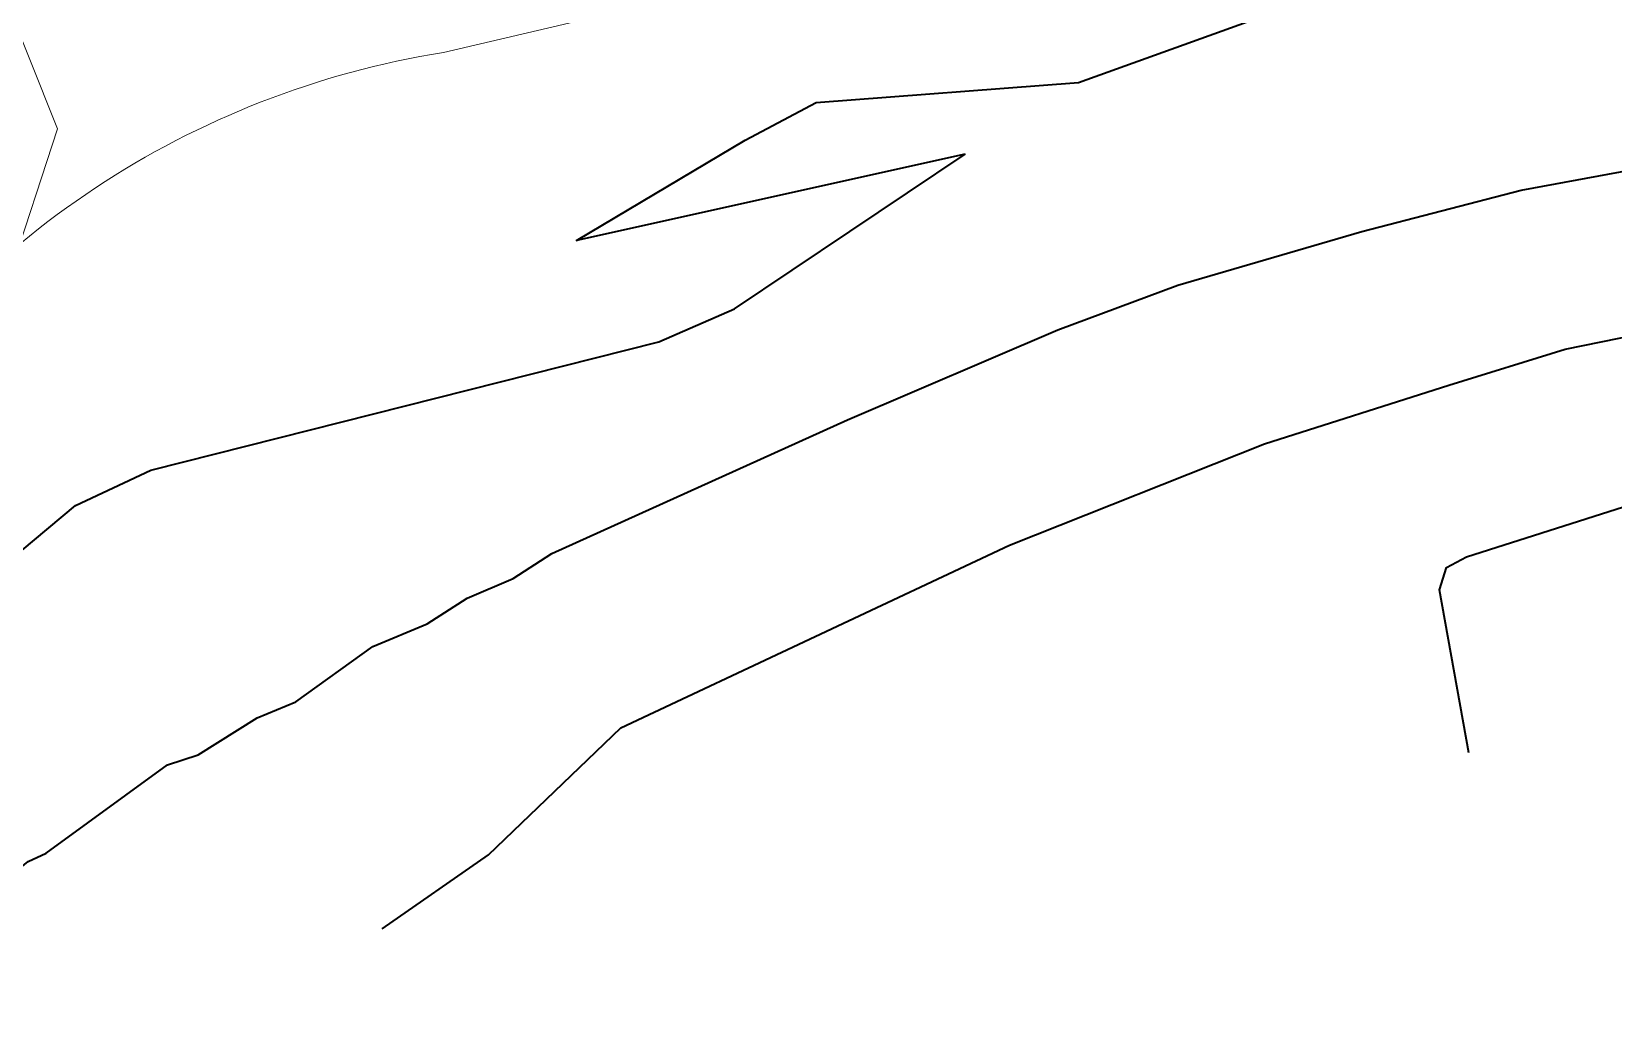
# Model space of a CAD drawing. Header units: metres. Extents: x 1477905 to 1478744, y 4202276 to 4202610.
# Drawn here: x 1478140.8 to 1478195.7, y 4202289 to 4202322.9 of the extents above; entities that cross this region are included whole.
import ezdxf

# ---------------------------------------------------------------- set-up
doc = ezdxf.new("R2010")
doc.units = ezdxf.units.M
doc.layers.add('Nouveau Terrain - CN - Courbes', color=22, linetype='Continuous', lineweight=0)
doc.layers.add('PVcase Offsets', color=240, linetype='Continuous', plot=False)
doc.layers.add('PVcase PV Area', color=30, linetype='Continuous')

msp = doc.modelspace()

# ---------------------------------------------------------------- linework, layer by layer
at = {"layer": 'Nouveau Terrain - CN - Courbes', "linetype": 'Continuous', "lineweight": 35}
for points in [[(1478173.185, 4202318.653, 78), (1478159.687, 4202315.647, 78), (1478165.543, 4202319.141, 78), (1478168.004, 4202320.447, 78), (1478177.126, 4202321.146, 78), (1478183.721, 4202323.519, 78), (1478189.593, 4202324.979, 78), (1478192.759, 4202325.49, 78), (1478208.999, 4202333.385, 78), (1478211.39, 4202334.795, 78), (1478213.17, 4202336.232, 78), (1478219.149, 4202341.142, 78), (1478228.8, 4202349.561, 78), (1478234.979, 4202355.406, 78), (1478244.988, 4202365.891, 78), (1478247.677, 4202369.149, 78), (1478248.189, 4202370.271, 78), (1478249.747, 4202372.097, 78), (1478251.033, 4202373.297, 78)], [(1478190.689, 4202297.847, 75), (1478189.67, 4202303.51, 75), (1478189.904, 4202304.28, 75), (1478190.598, 4202304.659, 75), (1478200.748, 4202307.885, 75), (1478204.056, 4202308.64, 75), (1478207.08, 4202309.259, 75), (1478210.082, 4202309.806, 75), (1478215.135, 4202310.75, 75), (1478219.215, 4202311.348, 75), (1478239.43, 4202318.597, 75), (1478244.431, 4202320.266, 75), (1478249.08, 4202322.324, 75), (1478266.381, 4202328.668, 75), (1478270.944, 4202331.568, 75), (1478275.518, 4202335.225, 75), (1478276.412, 4202335.652, 75), (1478277.993, 4202337.152, 75), (1478280.902, 4202338.526, 75), (1478281.843, 4202339.523, 75)], [(1478121.382, 4202299.734, 78), (1478128.017, 4202298.982, 78), (1478131.179, 4202299.331, 78), (1478133.973, 4202300.226, 78), (1478136.562, 4202301.661, 78), (1478142.275, 4202306.439, 78), (1478144.891, 4202307.671, 78), (1478162.539, 4202312.129, 78), (1478165.17, 4202313.275, 78), (1478173.185, 4202318.653, 78)], [(1478134.126, 4202288.996, 77), (1478137.208, 4202291.265, 77), (1478140.634, 4202294.062, 77), (1478141.26, 4202294.35, 77), (1478145.477, 4202297.423, 77), (1478146.538, 4202297.769, 77), (1478148.582, 4202299.061, 77), (1478149.936, 4202299.616, 77), (1478152.611, 4202301.534, 77), (1478154.491, 4202302.33, 77), (1478155.879, 4202303.22, 77), (1478157.48, 4202303.897, 77), (1478158.827, 4202304.771, 77), (1478169.093, 4202309.416, 77), (1478176.402, 4202312.547, 77), (1478180.577, 4202314.096, 77), (1478186.963, 4202315.963, 77), (1478192.503, 4202317.395, 77), (1478196.705, 4202318.173, 77)], [(1478152.936, 4202291.724, 76), (1478156.624, 4202294.303, 76), (1478161.221, 4202298.716, 76), (1478174.73, 4202305.064, 76), (1478183.582, 4202308.587, 76), (1478189.993, 4202310.619, 76), (1478194.03, 4202311.878, 76), (1478196.532, 4202312.38, 76)]]:
    msp.add_polyline3d(points, dxfattribs=at)
at = {"layer": 'PVcase Offsets', "lineweight": 0}
msp.add_lwpolyline([(1478129.026, 4202358.439), (1478135.729, 4202354.19), (1478138.265, 4202350.09), (1478139.1, 4202344.269), (1478138.32, 4202339.099), (1478137.375, 4202333.489), (1478138.636, 4202327.058), (1478141.645, 4202319.525), (1478139.972, 4202314.387), (1478133.335, 4202307.941), (1478128.195, 4202305.897), (1478120.797, 4202307.348), (1478119.265, 4202310.373), (1478119.398, 4202314.081), (1478121.433, 4202316.83), (1478121.933, 4202318.147), (1478121.917, 4202319.128), (1478121.856, 4202319.856), (1478121.697, 4202320.59), (1478120.28, 4202324.157), (1478116.396, 4202328.773), (1478111.934, 4202330.346)], dxfattribs=at)
at = {"layer": 'PVcase PV Area', "color": 92, "lineweight": 0, "ltscale": 0.3}
msp.add_lwpolyline([(1478081.196, 4202309.408, -0.05134), (1478078.781, 4202309.865), (1478063.363, 4202314.461, 0.058054), (1478060.627, 4202314.942, 0.017649), (1478045.522, 4202315.281), (1477980.305, 4202315.383), (1477969.227, 4202315.4, -0.598148), (1477963.41, 4202326.277), (1477966.524, 4202330.958), (1477988.681, 4202364.268), (1478000.257, 4202382.239), (1478010.317, 4202397.724), (1478024.479, 4202416.972), (1478037.541, 4202436.83), (1478046.88, 4202449.341), (1478048.926, 4202451.178), (1478191.473, 4202447.246, 0.106414), (1478196.779, 4202442.746), (1478193.704, 4202331.24), (1478155.058, 4202322.183, 0.216636), (1478133.907, 4202308.191, -0.226499), (1478128.459, 4202305.404), (1478120.587, 4202306.07)], format="xyb", close=True, dxfattribs=at)

doc.saveas('drawing.dxf')
